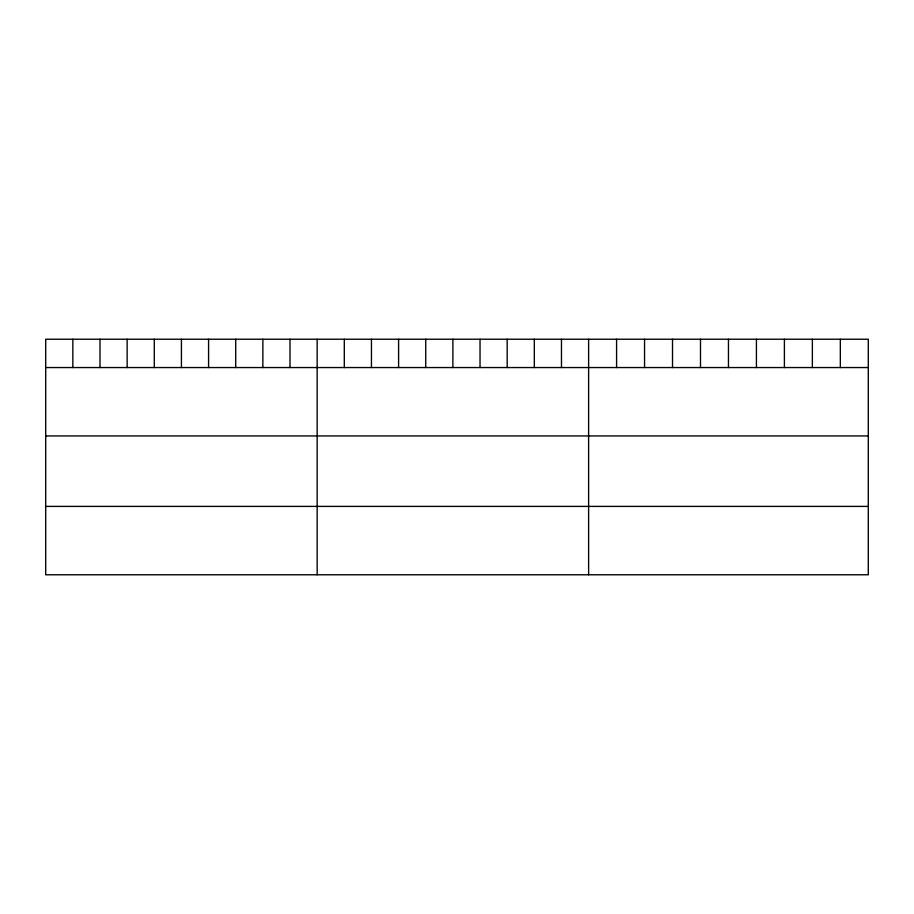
<?xml version="1.0" encoding="UTF-8"?>
<svg xmlns="http://www.w3.org/2000/svg" width="914" height="914" viewBox="0 0 914 914"><rect width="100%" height="100%" fill="white"/><g stroke="black" fill="none" stroke-linecap="round" stroke-linejoin="round"><path stroke-width="1.37" d="M868.3 435.944L868.3 339.22L45.7 339.22L45.7 574.78L868.3 574.78L868.3 435.944L45.7 435.944M45.7 367.554L868.3 367.554M45.7 506.402L868.3 506.402M840.332 339.22L840.332 367.554M812.363 339.22L812.363 367.554M784.395 339.22L784.395 367.554M756.426 339.22L756.426 367.554M728.458 339.22L728.458 367.554M700.49 339.22L700.49 367.554M672.521 339.22L672.521 367.554M644.553 339.22L644.553 367.554M616.584 339.22L616.584 367.554M588.616 339.22L588.616 574.78M561.47 339.22L561.47 367.554M534.324 339.22L534.324 367.554M507.179 339.22L507.179 367.554M480.033 339.22L480.033 367.554M452.887 339.22L452.887 367.554M425.741 339.22L425.741 367.554M398.595 339.22L398.595 367.554M371.45 339.22L371.45 367.554M344.304 339.22L344.304 367.554M317.158 339.22L317.158 574.78M290.012 339.22L290.012 367.554M262.866 339.22L262.866 367.554M235.721 339.22L235.721 367.554M208.575 339.22L208.575 367.554M181.429 339.22L181.429 367.554M154.283 339.22L154.283 367.554M127.137 339.22L127.137 367.554M99.992 339.22L99.992 367.554M72.846 339.22L72.846 367.554"/></g></svg>
